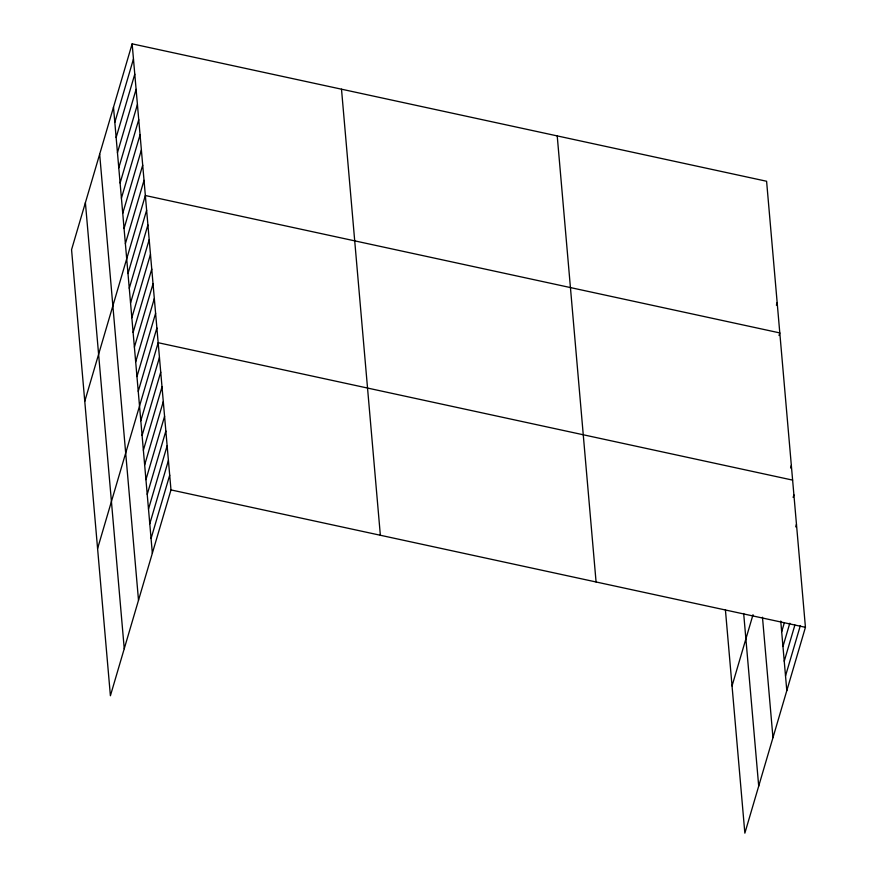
<?xml version="1.0" encoding="UTF-8"?>
<svg xmlns="http://www.w3.org/2000/svg" width="877" height="877" viewBox="0 0 877 877"><rect width="100%" height="100%" fill="white"/><g stroke="black" fill="none" stroke-linecap="round" stroke-linejoin="round"><path stroke-width="1.32" d="M132.142 43.85L71.563 249.682L110.403 695.746L170.982 489.914L132.142 43.85L766.597 181.254L805.437 627.318L744.858 833.15L725.4 609.668M114.821 122.341L133.457 59.011M116.137 137.503L134.784 74.183M117.463 152.675L136.099 89.344M118.779 167.836L137.426 104.516M120.105 183.008L138.741 119.678M121.421 198.169L140.057 134.85M122.747 213.33L141.383 150.011M124.063 228.502L142.699 165.183M125.389 243.663L144.025 180.344M84.762 401.337L145.341 195.516L779.806 332.92L779.039 335.507M127.987 273.558L146.623 210.228M129.27 288.27L147.906 224.95M130.552 302.993L149.189 239.673M131.835 317.715L150.471 254.396M133.118 332.438L151.754 269.107M134.4 347.149L153.036 283.83M135.683 361.872L154.319 298.553M136.965 376.595L155.602 313.275M138.248 391.317L156.884 327.987M97.588 548.542L158.167 342.71L792.622 480.114M140.813 420.752L159.45 357.432M142.096 435.474L160.732 372.155M143.379 450.197L162.015 386.867M144.661 464.92L163.297 401.589M145.944 479.631L164.58 416.312M147.226 494.354L165.863 431.035M148.498 509.077L167.145 445.746M149.781 523.799L168.417 460.469M151.063 538.511L169.7 475.191M776.397 305.174L777.165 302.587M790.583 467.989L791.339 465.402M732.043 685.946L753.014 614.7M793.148 497.423L793.904 494.836M795.702 526.869L796.469 524.282M781.681 631.758L784.345 622.714M782.964 646.481L789.804 623.218M784.246 661.203L794.891 625.016M785.518 675.926L800.361 625.52M170.982 489.914L805.437 627.318M780.749 621.059L786.801 690.637M762.475 617.233L772.966 737.667M743.674 613.494L758.704 786.121M557.224 135.913L596.075 581.977M341.504 89.191L380.355 535.255M113.495 107.169L152.346 553.234M99.66 154.199L138.511 600.263M85.398 202.653L124.249 648.717"/></g></svg>
